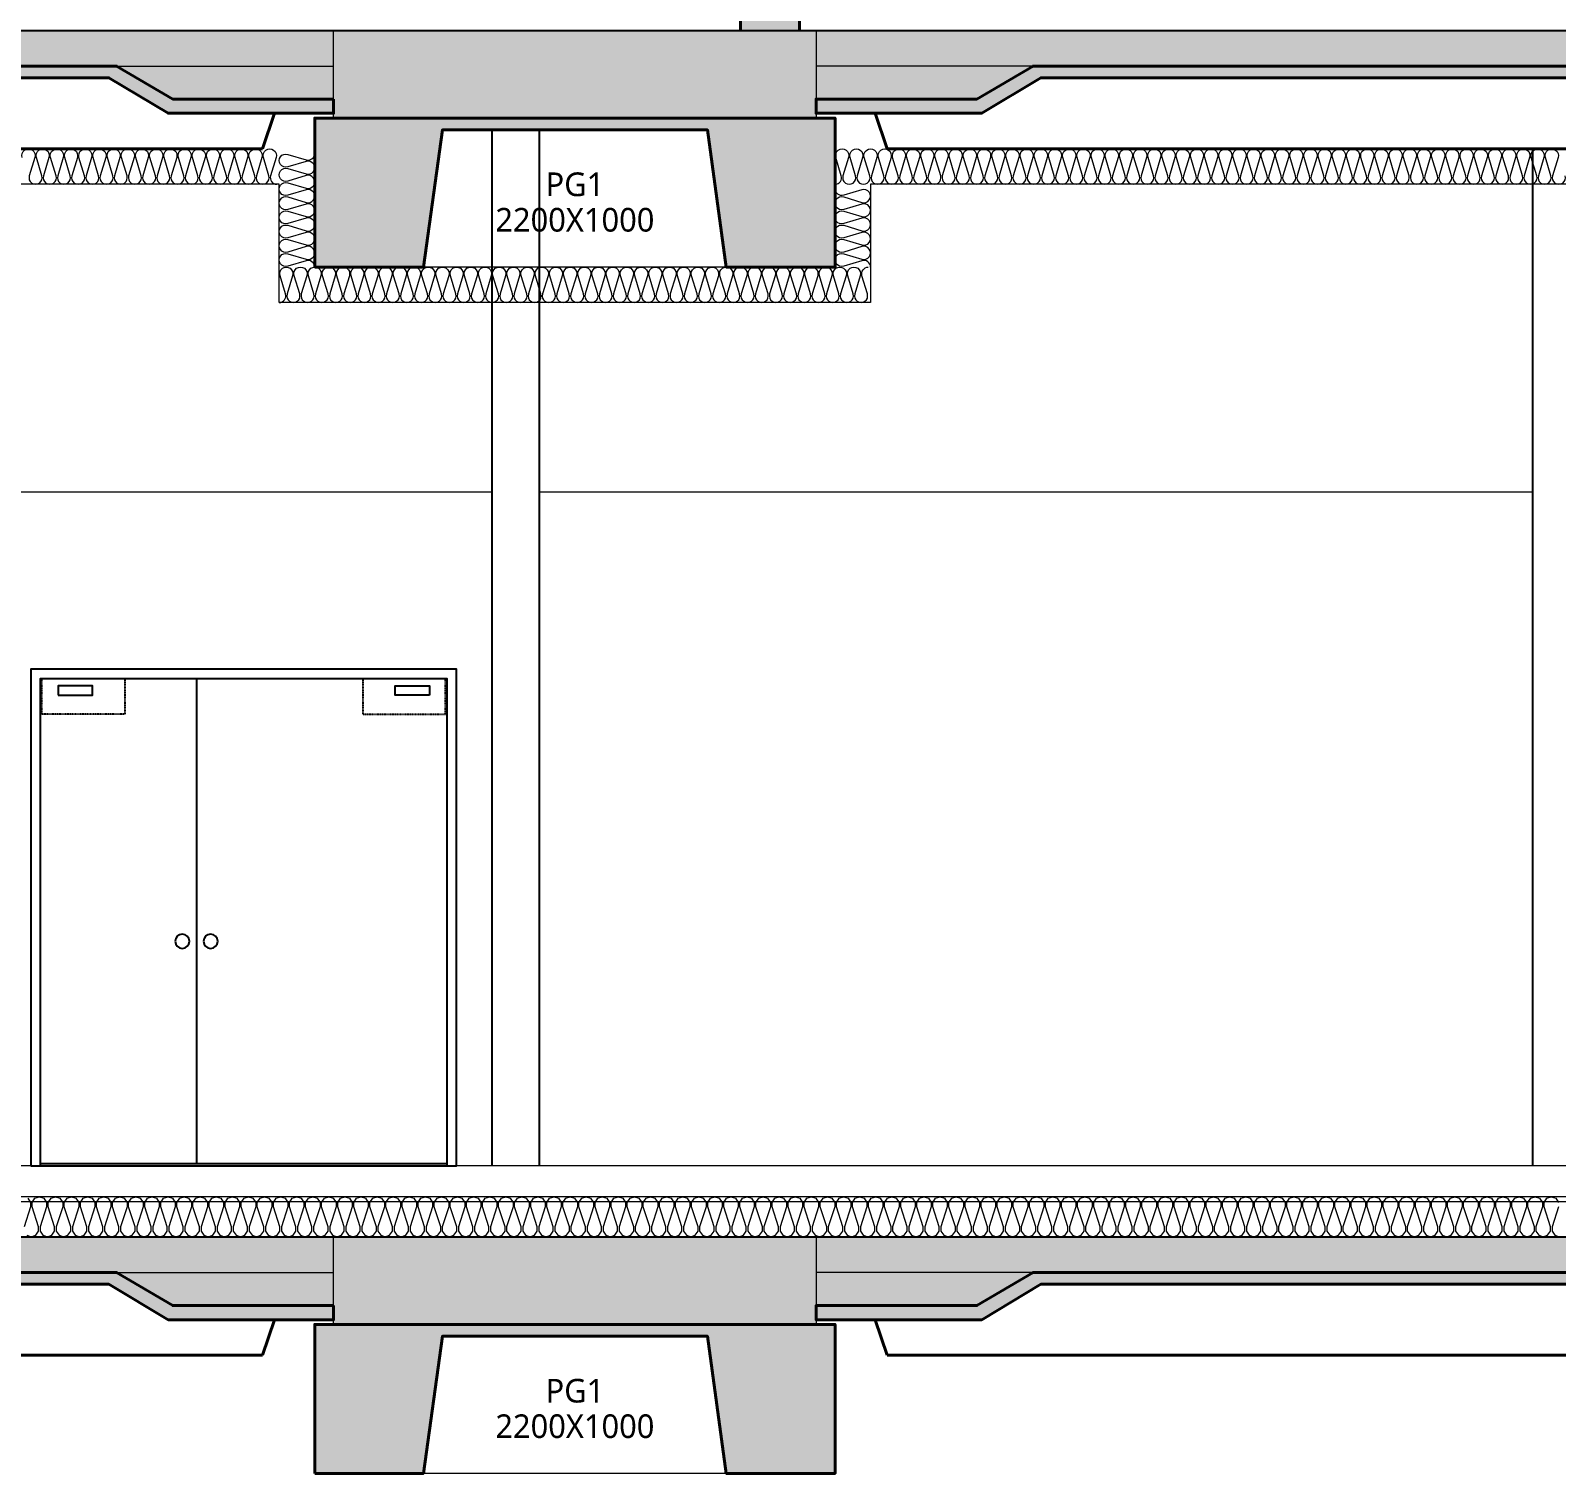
# Model space of a CAD drawing. Header units: millimetres. Extents: x 0 to 420000, y 0 to 297000.
# Drawn here: x 274711 to 281163, y 237500 to 243600 of the extents above; entities that cross this region are included whole.
import ezdxf
from ezdxf.enums import TextEntityAlignment as Align

# ---------------------------------------------------------------- set-up
doc = ezdxf.new("R2010")
doc.units = ezdxf.units.MM
doc.linetypes.add('CEN', pattern=[62, 60, -1, 0, -1])
doc.linetypes.add('HID', pattern=[2, 1.1, -0.9])
for name, color, linetype, lineweight in [('A-AXIS-LINE', 1, 'CEN', 15), ('A-CONC-LIN1', 2, 'Continuous', 40), ('A-CONC-LIN2', 7, 'Continuous', 25), ('A-DWXM-WIND', 4, 'Continuous', 25), ('A-WAXM-DRYW', 4, 'Continuous', 25), ('A-XXXX-FIN2', 6, 'Continuous', 20), ('A-XXXX-INSL2', 8, 'Continuous', 18)]:
    doc.layers.add(name, color=color, linetype=linetype, lineweight=lineweight)
for name, color, linetype in [('A-CONC-SOLD', 253, 'CEN'), ('AHID', 5, 'HID'), ('DOOR', 8, 'Continuous'), ('WINELEV', 4, 'Continuous')]:
    doc.layers.add(name, color=color, linetype=linetype)
doc.layers.add('A-XXXX-NPLT', color=144, linetype='Continuous', lineweight=15, plot=False)
doc.styles.add('맑은고딕', font='')
doc.styles.get('맑은고딕').set_extended_font_data('Malgun Gothic')

# ---------------------------------------------------------------- blocks, each defined once
blk = doc.blocks.new('axis(220316)')
at = {"layer": 'A-AXIS-LINE', "ltscale": 1000}
blk.add_line((4631788.1, -360968.7), (4955413.1, -360968.7), dxfattribs=at)
blk = doc.blocks.new('PG1')
at = {"layer": 'A-CONC-SOLD'}
h = blk.add_hatch(color=256, dxfattribs=at)
h.dxf.hatch_style = 1
h.paths.add_polyline_path([(4800580.6, -237068.7), (4800580.6, -237438.7), (4802620.6, -237438.7), (4802620.6, -237068.7)])
h = blk.add_hatch(color=256, dxfattribs=at)
h.dxf.hatch_style = 1
h.paths.add_polyline_path([(4800500.6, -238068.7), (4800500.6, -237438.7), (4802700.6, -237438.7), (4802700.6, -238068.7), (4802240.6, -238068.7), (4802160.6, -237488.7), (4801040.6, -237488.7), (4800960.6, -238068.7)])
at = {"layer": 'A-CONC-LIN1'}
blk.add_lwpolyline([(4800500.6, -238068.7), (4800500.6, -237438.7), (4802700.6, -237438.7), (4802700.6, -238068.7), (4802240.6, -238068.7), (4802160.6, -237488.7), (4801040.6, -237488.7), (4800960.6, -238068.7), (4800500.6, -238068.7)], dxfattribs=at)
at = {"layer": 'A-CONC-LIN2'}
blk.add_line((4800580.6, -237068.7), (4802620.6, -237068.7), dxfattribs=at)
at = {"layer": 'A-XXXX-NPLT'}
blk.add_lwpolyline([(4802700.6, -238068.7), (4800500.6, -238068.7), (4800500.6, -237438.7), (4800580.6, -237438.7), (4800580.6, -237068.7), (4802620.6, -237068.7), (4802620.6, -237438.7), (4802700.6, -237438.7)], close=True, dxfattribs=at)
at = {"layer": 'A-XXXX-NPLT', "style": '맑은고딕'}
for s, p in [('PG1', (4801600.6, -237718.7)), ('2200X1000', (4801600.6, -237868.7))]:
    blk.add_text(s, height=100, dxfattribs=at).set_placement(p, align=Align.MIDDLE)
blk = doc.blocks.new('PS61(횡)')
at = {"layer": 'A-CONC-SOLD'}
h = blk.add_hatch(color=256, dxfattribs=at)
h.dxf.hatch_style = 1
h.paths.add_polyline_path([(1020, 0), (1020, -290), (1700, -290), (1937.4, -150), (9062.6, -150), (9300, -290), (9980, -290), (9980, 0)])
h = blk.add_hatch(color=256, dxfattribs=at)
h.dxf.hatch_style = 1
h.paths.add_polyline_path([(9980, -290), (9980, -350), (9280, -350), (9030, -200), (1970, -200), (1720, -350), (1020, -350), (1020, -290), (1700, -290), (1937.4, -150), (9062.6, -150), (9300, -290)])
at = {"layer": 'A-CONC-LIN1', "color": 2}
for p, q in [((1320, -500), (1270, -350)), ((9680, -500), (9730, -350)), ((1320, -500), (9680, -500))]:
    blk.add_line(p, q, dxfattribs=at)
blk.add_lwpolyline([(9980, -290), (9980, -350), (9280, -350), (9030, -200), (1970, -200), (1720, -350), (1020, -350), (1020, -290), (1700, -290), (1937.4, -150), (9062.6, -150), (9300, -290)], close=True, dxfattribs=at)
at = {"layer": 'A-CONC-LIN2'}
blk.add_line((1020, 0), (9980, 0), dxfattribs=at)
at = {"layer": 'A-XXXX-NPLT'}
for p, q in [((1937.4, -150), (1020, -150)), ((9062.6, -150), (9980, -150))]:
    blk.add_line(p, q, dxfattribs=at)
blk = doc.blocks.new('횡9층')
at = {"layer": 'A-XXXX-FIN2'}
blk.add_lwpolyline([(4890000.6, -236768.7), (4845250.6, -236768.7)], dxfattribs=at)
at = {"layer": 'A-XXXX-INSL2'}
for points in [[(4890000.6, -236898.7), (4845250.6, -236898.7)], [(4876287.3, -236905.5), (4876299.2, -236922.5), (4876299.2, -236941.2), (4876272, -237026.2)], [(4876283.9, -237061.9), (4876302.6, -237068.7), (4876321.3, -237061.9), (4876333.2, -237044.9), (4876333.2, -237026.2), (4876306, -236941.2), (4876306, -236922.5), (4876317.9, -236905.5), (4876336.6, -236898.7), (4876355.3, -236905.5), (4876367.2, -236922.5), (4876367.2, -236941.2), (4876340, -237026.2), (4876340, -237044.9), (4876351.9, -237061.9), (4876370.6, -237068.7), (4876389.3, -237061.9), (4876401.2, -237044.9), (4876401.2, -237026.2), (4876374, -236941.2), (4876374, -236922.5), (4876385.9, -236905.5), (4876404.6, -236898.7), (4876423.3, -236905.5), (4876435.2, -236922.5), (4876435.2, -236941.2), (4876408, -237026.2), (4876408, -237044.9), (4876419.9, -237061.9), (4876438.6, -237068.7), (4876457.3, -237061.9), (4876469.2, -237044.9), (4876469.2, -237026.2), (4876442, -236941.2), (4876442, -236922.5), (4876453.9, -236905.5), (4876472.6, -236898.7), (4876491.3, -236905.5), (4876503.2, -236922.5), (4876503.2, -236941.2), (4876476, -237026.2), (4876476, -237044.9), (4876487.9, -237061.9), (4876506.6, -237068.7), (4876525.3, -237061.9), (4876537.2, -237044.9), (4876537.2, -237026.2), (4876510, -236941.2), (4876510, -236922.5), (4876521.9, -236905.5), (4876540.6, -236898.7), (4876559.3, -236905.5), (4876571.2, -236922.5), (4876571.2, -236941.2), (4876544, -237026.2), (4876544, -237044.9), (4876555.9, -237061.9), (4876574.6, -237068.7), (4876593.3, -237061.9), (4876605.2, -237044.9), (4876605.2, -237026.2), (4876578, -236941.2), (4876578, -236922.5), (4876589.9, -236905.5), (4876608.6, -236898.7), (4876627.3, -236905.5), (4876639.2, -236922.5), (4876639.2, -236941.2), (4876612, -237026.2), (4876612, -237044.9), (4876623.9, -237061.9), (4876642.6, -237068.7), (4876661.3, -237061.9), (4876673.2, -237044.9), (4876673.2, -237026.2), (4876646, -236941.2), (4876646, -236922.5), (4876657.9, -236905.5), (4876676.6, -236898.7), (4876695.3, -236905.5), (4876707.2, -236922.5), (4876707.2, -236941.2), (4876680, -237026.2), (4876680, -237044.9), (4876691.9, -237061.9), (4876710.6, -237068.7), (4876729.3, -237061.9), (4876741.2, -237044.9), (4876741.2, -237026.2), (4876714, -236941.2), (4876714, -236922.5), (4876725.9, -236905.5), (4876744.6, -236898.7), (4876763.3, -236905.5), (4876775.2, -236922.5), (4876775.2, -236941.2), (4876748, -237026.2), (4876748, -237044.9), (4876759.9, -237061.9), (4876778.6, -237068.7), (4876797.3, -237061.9), (4876809.2, -237044.9), (4876809.2, -237026.2), (4876782, -236941.2), (4876782, -236922.5), (4876793.9, -236905.5), (4876812.6, -236898.7), (4876831.3, -236905.5), (4876843.2, -236922.5), (4876843.2, -236941.2), (4876816, -237026.2), (4876816, -237044.9), (4876827.9, -237061.9), (4876846.6, -237068.7), (4876865.3, -237061.9), (4876877.2, -237044.9), (4876877.2, -237026.2), (4876850, -236941.2), (4876850, -236922.5), (4876861.9, -236905.5), (4876880.6, -236898.7), (4876899.3, -236905.5), (4876911.2, -236922.5), (4876911.2, -236941.2), (4876884, -237026.2), (4876884, -237044.9), (4876895.9, -237061.9), (4876914.6, -237068.7), (4876933.3, -237061.9), (4876945.2, -237044.9), (4876945.2, -237026.2), (4876918, -236941.2), (4876918, -236922.5), (4876929.9, -236905.5), (4876948.6, -236898.7), (4876967.3, -236905.5), (4876979.2, -236922.5), (4876979.2, -236941.2), (4876952, -237026.2), (4876952, -237044.9), (4876963.9, -237061.9), (4876982.6, -237068.7), (4877001.3, -237061.9), (4877013.2, -237044.9), (4877013.2, -237026.2), (4876986, -236941.2), (4876986, -236922.5), (4876997.9, -236905.5), (4877016.6, -236898.7), (4877035.3, -236905.5), (4877047.2, -236922.5), (4877047.2, -236941.2), (4877020, -237026.2), (4877020, -237044.9), (4877031.9, -237061.9), (4877050.6, -237068.7), (4877069.3, -237061.9), (4877081.2, -237044.9), (4877081.2, -237026.2), (4877054, -236941.2), (4877054, -236922.5), (4877065.9, -236905.5), (4877084.6, -236898.7), (4877103.3, -236905.5), (4877115.2, -236922.5), (4877115.2, -236941.2), (4877088, -237026.2), (4877088, -237044.9), (4877099.9, -237061.9), (4877118.6, -237068.7), (4877137.3, -237061.9), (4877149.2, -237044.9), (4877149.2, -237026.2), (4877122, -236941.2), (4877122, -236922.5), (4877133.9, -236905.5), (4877152.6, -236898.7), (4877171.3, -236905.5), (4877183.2, -236922.5), (4877183.2, -236941.2), (4877156, -237026.2), (4877156, -237044.9), (4877167.9, -237061.9), (4877186.6, -237068.7), (4877205.3, -237061.9), (4877217.2, -237044.9), (4877217.2, -237026.2), (4877190, -236941.2), (4877190, -236922.5), (4877201.9, -236905.5), (4877220.6, -236898.7), (4877239.3, -236905.5), (4877251.2, -236922.5), (4877251.2, -236941.2), (4877224, -237026.2), (4877224, -237044.9), (4877235.9, -237061.9), (4877254.6, -237068.7), (4877273.3, -237061.9), (4877285.2, -237044.9), (4877285.2, -237026.2), (4877258, -236941.2), (4877258, -236922.5), (4877269.9, -236905.5), (4877288.6, -236898.7), (4877307.3, -236905.5), (4877319.2, -236922.5), (4877319.2, -236941.2), (4877292, -237026.2), (4877292, -237044.9), (4877303.9, -237061.9), (4877322.6, -237068.7), (4877341.3, -237061.9), (4877353.2, -237044.9), (4877353.2, -237026.2), (4877326, -236941.2), (4877326, -236922.5), (4877337.9, -236905.5), (4877356.6, -236898.7), (4877375.3, -236905.5), (4877387.2, -236922.5), (4877387.2, -236941.2), (4877360, -237026.2), (4877360, -237044.9), (4877371.9, -237061.9), (4877390.6, -237068.7), (4877409.3, -237061.9), (4877421.2, -237044.9), (4877421.2, -237026.2), (4877394, -236941.2), (4877394, -236922.5), (4877405.9, -236905.5), (4877424.6, -236898.7), (4877443.3, -236905.5), (4877455.2, -236922.5), (4877455.2, -236941.2), (4877428, -237026.2), (4877428, -237044.9), (4877439.9, -237061.9), (4877458.6, -237068.7), (4877477.3, -237061.9), (4877489.2, -237044.9), (4877489.2, -237026.2), (4877462, -236941.2), (4877462, -236922.5), (4877473.9, -236905.5), (4877492.6, -236898.7), (4877511.3, -236905.5), (4877523.2, -236922.5), (4877523.2, -236941.2), (4877496, -237026.2), (4877496, -237044.9), (4877507.9, -237061.9), (4877526.6, -237068.7), (4877545.3, -237061.9), (4877557.2, -237044.9), (4877557.2, -237026.2), (4877530, -236941.2), (4877530, -236922.5), (4877541.9, -236905.5), (4877560.6, -236898.7), (4877579.3, -236905.5), (4877591.2, -236922.5), (4877591.2, -236941.2), (4877564, -237026.2), (4877564, -237044.9), (4877575.9, -237061.9), (4877594.6, -237068.7), (4877613.3, -237061.9), (4877625.2, -237044.9), (4877625.2, -237026.2), (4877598, -236941.2), (4877598, -236922.5), (4877609.9, -236905.5), (4877628.6, -236898.7), (4877647.3, -236905.5), (4877659.2, -236922.5), (4877659.2, -236941.2), (4877632, -237026.2), (4877632, -237044.9), (4877643.9, -237061.9), (4877662.6, -237068.7), (4877681.3, -237061.9), (4877693.2, -237044.9), (4877693.2, -237026.2), (4877666, -236941.2), (4877666, -236922.5), (4877677.9, -236905.5), (4877696.6, -236898.7), (4877715.3, -236905.5), (4877727.2, -236922.5), (4877727.2, -236941.2), (4877700, -237026.2), (4877700, -237044.9), (4877711.9, -237061.9), (4877730.6, -237068.7), (4877749.3, -237061.9), (4877761.2, -237044.9), (4877761.2, -237026.2), (4877734, -236941.2), (4877734, -236922.5), (4877745.9, -236905.5), (4877764.6, -236898.7), (4877783.3, -236905.5), (4877795.2, -236922.5), (4877795.2, -236941.2), (4877768, -237026.2), (4877768, -237044.9), (4877779.9, -237061.9), (4877798.6, -237068.7), (4877817.3, -237061.9), (4877829.2, -237044.9), (4877829.2, -237026.2), (4877802, -236941.2), (4877802, -236922.5), (4877813.9, -236905.5), (4877832.6, -236898.7), (4877851.3, -236905.5), (4877863.2, -236922.5), (4877863.2, -236941.2), (4877836, -237026.2), (4877836, -237044.9), (4877847.9, -237061.9), (4877866.6, -237068.7), (4877885.3, -237061.9), (4877897.2, -237044.9), (4877897.2, -237026.2), (4877870, -236941.2), (4877870, -236922.5), (4877881.9, -236905.5), (4877900.6, -236898.7), (4877919.3, -236905.5), (4877931.2, -236922.5), (4877931.2, -236941.2), (4877904, -237026.2), (4877904, -237044.9), (4877915.9, -237061.9), (4877934.6, -237068.7), (4877953.3, -237061.9), (4877965.2, -237044.9), (4877965.2, -237026.2), (4877938, -236941.2), (4877938, -236922.5), (4877949.9, -236905.5), (4877968.6, -236898.7), (4877987.3, -236905.5), (4877999.2, -236922.5), (4877999.2, -236941.2), (4877972, -237026.2), (4877972, -237044.9), (4877983.9, -237061.9), (4878002.6, -237068.7), (4878021.3, -237061.9), (4878033.2, -237044.9), (4878033.2, -237026.2), (4878006, -236941.2), (4878006, -236922.5), (4878017.9, -236905.5), (4878036.6, -236898.7), (4878055.3, -236905.5), (4878067.2, -236922.5), (4878067.2, -236941.2), (4878040, -237026.2), (4878040, -237044.9), (4878051.9, -237061.9), (4878070.6, -237068.7), (4878089.3, -237061.9), (4878101.2, -237044.9), (4878101.2, -237026.2), (4878074, -236941.2), (4878074, -236922.5), (4878085.9, -236905.5), (4878104.6, -236898.7), (4878123.3, -236905.5), (4878135.2, -236922.5), (4878135.2, -236941.2), (4878108, -237026.2), (4878108, -237044.9), (4878119.9, -237061.9), (4878138.6, -237068.7), (4878157.3, -237061.9), (4878169.2, -237044.9), (4878169.2, -237026.2), (4878142, -236941.2), (4878142, -236922.5), (4878153.9, -236905.5), (4878172.6, -236898.7), (4878191.3, -236905.5), (4878203.2, -236922.5), (4878203.2, -236941.2), (4878176, -237026.2), (4878176, -237044.9), (4878187.9, -237061.9), (4878206.6, -237068.7), (4878225.3, -237061.9), (4878237.2, -237044.9), (4878237.2, -237026.2), (4878210, -236941.2), (4878210, -236922.5), (4878221.9, -236905.5), (4878240.6, -236898.7), (4878259.3, -236905.5), (4878271.2, -236922.5), (4878271.2, -236941.2), (4878244, -237026.2), (4878244, -237044.9), (4878255.9, -237061.9), (4878274.6, -237068.7), (4878293.3, -237061.9), (4878305.2, -237044.9), (4878305.2, -237026.2), (4878278, -236941.2), (4878278, -236922.5), (4878289.9, -236905.5), (4878308.6, -236898.7), (4878327.3, -236905.5), (4878339.2, -236922.5), (4878339.2, -236941.2), (4878312, -237026.2), (4878312, -237044.9), (4878323.9, -237061.9), (4878342.6, -237068.7), (4878361.3, -237061.9), (4878373.2, -237044.9), (4878373.2, -237026.2), (4878346, -236941.2), (4878346, -236922.5), (4878357.9, -236905.5), (4878376.6, -236898.7), (4878395.3, -236905.5), (4878407.2, -236922.5), (4878407.2, -236941.2), (4878380, -237026.2), (4878380, -237044.9), (4878391.9, -237061.9), (4878410.6, -237068.7), (4878429.3, -237061.9), (4878441.2, -237044.9), (4878441.2, -237026.2), (4878414, -236941.2), (4878414, -236922.5), (4878425.9, -236905.5), (4878444.6, -236898.7), (4878463.3, -236905.5), (4878475.2, -236922.5), (4878475.2, -236941.2), (4878448, -237026.2), (4878448, -237044.9), (4878459.9, -237061.9), (4878478.6, -237068.7), (4878497.3, -237061.9), (4878509.2, -237044.9), (4878509.2, -237026.2), (4878482, -236941.2), (4878482, -236922.5), (4878493.9, -236905.5), (4878512.6, -236898.7), (4878531.3, -236905.5), (4878543.2, -236922.5), (4878543.2, -236941.2), (4878516, -237026.2), (4878516, -237044.9), (4878527.9, -237061.9), (4878546.6, -237068.7), (4878565.3, -237061.9), (4878577.2, -237044.9), (4878577.2, -237026.2), (4878550, -236941.2), (4878550, -236922.5), (4878561.9, -236905.5), (4878580.6, -236898.7), (4878599.3, -236905.5), (4878611.2, -236922.5), (4878611.2, -236941.2), (4878584, -237026.2), (4878584, -237044.9), (4878595.9, -237061.9), (4878614.6, -237068.7), (4878633.3, -237061.9), (4878645.2, -237044.9), (4878645.2, -237026.2), (4878618, -236941.2), (4878618, -236922.5), (4878629.9, -236905.5), (4878648.6, -236898.7), (4878667.3, -236905.5), (4878679.2, -236922.5), (4878679.2, -236941.2), (4878652, -237026.2), (4878652, -237044.9), (4878663.9, -237061.9), (4878682.6, -237068.7), (4878701.3, -237061.9), (4878713.2, -237044.9), (4878713.2, -237026.2), (4878686, -236941.2), (4878686, -236922.5), (4878697.9, -236905.5), (4878716.6, -236898.7), (4878735.3, -236905.5), (4878747.2, -236922.5), (4878747.2, -236941.2), (4878720, -237026.2), (4878720, -237044.9), (4878731.9, -237061.9), (4878750.6, -237068.7), (4878769.3, -237061.9), (4878781.2, -237044.9), (4878781.2, -237026.2), (4878754, -236941.2), (4878754, -236922.5), (4878765.9, -236905.5), (4878784.6, -236898.7), (4878803.3, -236905.5), (4878815.2, -236922.5), (4878815.2, -236941.2), (4878788, -237026.2), (4878788, -237044.9), (4878799.9, -237061.9), (4878818.6, -237068.7), (4878837.3, -237061.9), (4878849.2, -237044.9), (4878849.2, -237026.2), (4878822, -236941.2), (4878822, -236922.5), (4878833.9, -236905.5), (4878852.6, -236898.7), (4878871.3, -236905.5), (4878883.2, -236922.5), (4878883.2, -236941.2), (4878856, -237026.2), (4878856, -237044.9), (4878867.9, -237061.9), (4878886.6, -237068.7), (4878905.3, -237061.9), (4878917.2, -237044.9), (4878917.2, -237026.2), (4878890, -236941.2), (4878890, -236922.5), (4878901.9, -236905.5), (4878920.6, -236898.7), (4878939.3, -236905.5), (4878951.2, -236922.5), (4878951.2, -236941.2), (4878924, -237026.2), (4878924, -237044.9), (4878935.9, -237061.9), (4878954.6, -237068.7), (4878973.3, -237061.9), (4878985.2, -237044.9), (4878985.2, -237026.2), (4878958, -236941.2), (4878958, -236922.5), (4878969.9, -236905.5), (4878988.6, -236898.7), (4879007.3, -236905.5), (4879019.2, -236922.5), (4879019.2, -236941.2), (4878992, -237026.2), (4878992, -237044.9), (4879003.9, -237061.9), (4879022.6, -237068.7), (4879041.3, -237061.9), (4879053.2, -237044.9), (4879053.2, -237026.2), (4879026, -236941.2), (4879026, -236922.5), (4879037.9, -236905.5), (4879056.6, -236898.7), (4879075.3, -236905.5), (4879087.2, -236922.5), (4879087.2, -236941.2), (4879060, -237026.2), (4879060, -237044.9), (4879071.9, -237061.9), (4879090.6, -237068.7), (4879109.3, -237061.9), (4879121.2, -237044.9), (4879121.2, -237026.2), (4879094, -236941.2), (4879094, -236922.5), (4879105.9, -236905.5), (4879124.6, -236898.7), (4879143.3, -236905.5), (4879155.2, -236922.5), (4879155.2, -236941.2), (4879128, -237026.2), (4879128, -237044.9), (4879139.9, -237061.9), (4879158.6, -237068.7), (4879177.3, -237061.9), (4879189.2, -237044.9), (4879189.2, -237026.2), (4879162, -236941.2), (4879162, -236922.5), (4879173.9, -236905.5), (4879192.6, -236898.7), (4879211.3, -236905.5), (4879223.2, -236922.5), (4879223.2, -236941.2), (4879196, -237026.2), (4879196, -237044.9), (4879207.9, -237061.9), (4879226.6, -237068.7), (4879245.3, -237061.9), (4879257.2, -237044.9), (4879257.2, -237026.2), (4879230, -236941.2), (4879230, -236922.5), (4879241.9, -236905.5), (4879260.6, -236898.7), (4879279.3, -236905.5), (4879291.2, -236922.5), (4879291.2, -236941.2), (4879264, -237026.2), (4879264, -237044.9), (4879275.9, -237061.9), (4879294.6, -237068.7), (4879313.3, -237061.9), (4879325.2, -237044.9), (4879325.2, -237026.2), (4879298, -236941.2), (4879298, -236922.5), (4879309.9, -236905.5), (4879328.6, -236898.7), (4879347.3, -236905.5), (4879359.2, -236922.5), (4879359.2, -236941.2), (4879332, -237026.2), (4879332, -237044.9), (4879343.9, -237061.9), (4879362.6, -237068.7), (4879381.3, -237061.9), (4879393.2, -237044.9), (4879393.2, -237026.2), (4879366, -236941.2), (4879366, -236922.5), (4879377.9, -236905.5), (4879396.6, -236898.7), (4879415.3, -236905.5), (4879427.2, -236922.5), (4879427.2, -236941.2), (4879400, -237026.2), (4879400, -237044.9), (4879411.9, -237061.9), (4879430.6, -237068.7), (4879449.3, -237061.9), (4879461.2, -237044.9), (4879461.2, -237026.2), (4879434, -236941.2), (4879434, -236922.5), (4879445.9, -236905.5), (4879464.6, -236898.7), (4879483.3, -236905.5), (4879495.2, -236922.5), (4879495.2, -236941.2), (4879468, -237026.2), (4879468, -237044.9), (4879479.9, -237061.9), (4879498.6, -237068.7), (4879517.3, -237061.9), (4879529.2, -237044.9), (4879529.2, -237026.2), (4879502, -236941.2), (4879502, -236922.5), (4879513.9, -236905.5), (4879532.6, -236898.7), (4879551.3, -236905.5), (4879563.2, -236922.5), (4879563.2, -236941.2), (4879536, -237026.2), (4879536, -237044.9), (4879547.9, -237061.9), (4879566.6, -237068.7), (4879585.3, -237061.9), (4879597.2, -237044.9), (4879597.2, -237026.2), (4879570, -236941.2), (4879570, -236922.5), (4879581.9, -236905.5), (4879600.6, -236898.7), (4879619.3, -236905.5), (4879631.2, -236922.5), (4879631.2, -236941.2), (4879604, -237026.2), (4879604, -237044.9), (4879615.9, -237061.9), (4879634.6, -237068.7), (4879653.3, -237061.9), (4879665.2, -237044.9), (4879665.2, -237026.2), (4879638, -236941.2), (4879638, -236922.5), (4879649.9, -236905.5), (4879668.6, -236898.7), (4879687.3, -236905.5), (4879699.2, -236922.5), (4879699.2, -236941.2), (4879672, -237026.2), (4879672, -237044.9), (4879683.9, -237061.9), (4879702.6, -237068.7), (4879721.3, -237061.9), (4879733.2, -237044.9), (4879733.2, -237026.2), (4879706, -236941.2), (4879706, -236922.5), (4879717.9, -236905.5), (4879736.6, -236898.7), (4879755.3, -236905.5), (4879767.2, -236922.5), (4879767.2, -236941.2), (4879740, -237026.2), (4879740, -237044.9), (4879751.9, -237061.9), (4879770.6, -237068.7), (4879789.3, -237061.9), (4879801.2, -237044.9), (4879801.2, -237026.2), (4879774, -236941.2), (4879774, -236922.5), (4879785.9, -236905.5), (4879804.6, -236898.7), (4879823.3, -236905.5), (4879835.2, -236922.5), (4879835.2, -236941.2), (4879808, -237026.2), (4879808, -237044.9), (4879819.9, -237061.9), (4879838.6, -237068.7), (4879857.3, -237061.9), (4879869.2, -237044.9), (4879869.2, -237026.2), (4879842, -236941.2), (4879842, -236922.5), (4879853.9, -236905.5), (4879872.6, -236898.7), (4879891.3, -236905.5), (4879903.2, -236922.5), (4879903.2, -236941.2), (4879876, -237026.2), (4879876, -237044.9), (4879887.9, -237061.9), (4879906.6, -237068.7), (4879925.3, -237061.9), (4879937.2, -237044.9), (4879937.2, -237026.2), (4879910, -236941.2), (4879910, -236922.5), (4879921.9, -236905.5), (4879940.6, -236898.7), (4879959.3, -236905.5), (4879971.2, -236922.5), (4879971.2, -236941.2), (4879944, -237026.2), (4879944, -237044.9), (4879955.9, -237061.9), (4879974.6, -237068.7), (4879993.3, -237061.9), (4880005.2, -237044.9), (4880005.2, -237026.2), (4879978, -236941.2), (4879978, -236922.5), (4879989.9, -236905.5), (4880008.6, -236898.7), (4880027.3, -236905.5), (4880039.2, -236922.5), (4880039.2, -236941.2), (4880012, -237026.2), (4880012, -237044.9), (4880023.9, -237061.9), (4880042.6, -237068.7), (4880061.3, -237061.9), (4880073.2, -237044.9), (4880073.2, -237026.2), (4880046, -236941.2), (4880046, -236922.5), (4880057.9, -236905.5), (4880076.6, -236898.7), (4880095.3, -236905.5), (4880107.2, -236922.5), (4880107.2, -236941.2), (4880080, -237026.2), (4880080, -237044.9), (4880091.9, -237061.9), (4880110.6, -237068.7), (4880129.3, -237061.9), (4880141.2, -237044.9), (4880141.2, -237026.2), (4880114, -236941.2), (4880114, -236922.5), (4880125.9, -236905.5), (4880144.6, -236898.7), (4880163.3, -236905.5), (4880175.2, -236922.5), (4880175.2, -236941.2), (4880148, -237026.2), (4880148, -237044.9), (4880159.9, -237061.9), (4880178.6, -237068.7), (4880197.3, -237061.9), (4880209.2, -237044.9), (4880209.2, -237026.2), (4880182, -236941.2), (4880182, -236922.5), (4880193.9, -236905.5), (4880212.6, -236898.7), (4880231.3, -236905.5), (4880243.2, -236922.5), (4880243.2, -236941.2), (4880216, -237026.2), (4880216, -237044.9), (4880227.9, -237061.9), (4880246.6, -237068.7), (4880265.3, -237061.9), (4880277.2, -237044.9), (4880277.2, -237026.2), (4880250, -236941.2), (4880250, -236922.5), (4880261.9, -236905.5), (4880280.6, -236898.7), (4880299.3, -236905.5), (4880311.2, -236922.5), (4880311.2, -236941.2), (4880284, -237026.2), (4880284, -237044.9), (4880295.9, -237061.9), (4880314.6, -237068.7), (4880333.3, -237061.9), (4880345.2, -237044.9), (4880345.2, -237026.2), (4880318, -236941.2), (4880318, -236922.5), (4880329.9, -236905.5), (4880348.6, -236898.7), (4880367.3, -236905.5), (4880379.2, -236922.5), (4880379.2, -236941.2), (4880352, -237026.2), (4880352, -237044.9), (4880363.9, -237061.9), (4880382.6, -237068.7), (4880401.3, -237061.9), (4880413.2, -237044.9), (4880413.2, -237026.2), (4880386, -236941.2), (4880386, -236922.5), (4880397.9, -236905.5), (4880416.6, -236898.7), (4880435.3, -236905.5), (4880447.2, -236922.5), (4880447.2, -236941.2), (4880420, -237026.2), (4880420, -237044.9), (4880431.9, -237061.9), (4880450.6, -237068.7), (4880469.3, -237061.9), (4880481.2, -237044.9), (4880481.2, -237026.2), (4880454, -236941.2), (4880454, -236922.5), (4880465.9, -236905.5), (4880484.6, -236898.7), (4880503.3, -236905.5), (4880515.2, -236922.5), (4880515.2, -236941.2), (4880488, -237026.2), (4880488, -237044.9), (4880499.9, -237061.9), (4880518.6, -237068.7), (4880537.3, -237061.9), (4880549.2, -237044.9), (4880549.2, -237026.2), (4880522, -236941.2), (4880522, -236922.5), (4880533.9, -236905.5), (4880552.6, -236898.7), (4880571.3, -236905.5), (4880583.2, -236922.5), (4880583.2, -236941.2), (4880556, -237026.2), (4880556, -237044.9), (4880567.9, -237061.9), (4880586.6, -237068.7), (4880605.3, -237061.9), (4880617.2, -237044.9), (4880617.2, -237026.2), (4880590, -236941.2), (4880590, -236922.5), (4880601.9, -236905.5), (4880620.6, -236898.7), (4880639.3, -236905.5), (4880651.2, -236922.5), (4880651.2, -236941.2), (4880624, -237026.2), (4880624, -237044.9), (4880635.9, -237061.9), (4880654.6, -237068.7), (4880673.3, -237061.9), (4880685.2, -237044.9), (4880685.2, -237026.2), (4880658, -236941.2), (4880658, -236922.5), (4880669.9, -236905.5), (4880688.6, -236898.7), (4880707.3, -236905.5), (4880719.2, -236922.5), (4880719.2, -236941.2), (4880692, -237026.2), (4880692, -237044.9), (4880703.9, -237061.9), (4880722.6, -237068.7), (4880741.3, -237061.9), (4880753.2, -237044.9), (4880753.2, -237026.2), (4880726, -236941.2), (4880726, -236922.5), (4880737.9, -236905.5), (4880756.6, -236898.7), (4880775.3, -236905.5), (4880787.2, -236922.5), (4880787.2, -236941.2), (4880760, -237026.2), (4880760, -237044.9), (4880771.9, -237061.9), (4880790.6, -237068.7), (4880809.3, -237061.9), (4880821.2, -237044.9), (4880821.2, -237026.2), (4880794, -236941.2), (4880794, -236922.5), (4880805.9, -236905.5), (4880824.6, -236898.7), (4880843.3, -236905.5), (4880855.2, -236922.5), (4880855.2, -236941.2), (4880828, -237026.2), (4880828, -237044.9), (4880839.9, -237061.9), (4880858.6, -237068.7), (4880877.3, -237061.9), (4880889.2, -237044.9), (4880889.2, -237026.2), (4880862, -236941.2), (4880862, -236922.5), (4880873.9, -236905.5), (4880892.6, -236898.7), (4880911.3, -236905.5), (4880923.2, -236922.5), (4880923.2, -236941.2), (4880896, -237026.2), (4880896, -237044.9), (4880907.9, -237061.9), (4880926.6, -237068.7), (4880945.3, -237061.9), (4880957.2, -237044.9), (4880957.2, -237026.2), (4880930, -236941.2), (4880930, -236922.5), (4880941.9, -236905.5), (4880960.6, -236898.7), (4880979.3, -236905.5), (4880991.2, -236922.5), (4880991.2, -236941.2), (4880964, -237026.2), (4880964, -237044.9), (4880975.9, -237061.9), (4880994.6, -237068.7), (4881013.3, -237061.9), (4881025.2, -237044.9), (4881025.2, -237026.2), (4880998, -236941.2), (4880998, -236922.5), (4881009.9, -236905.5), (4881028.6, -236898.7), (4881047.3, -236905.5), (4881059.2, -236922.5), (4881059.2, -236941.2), (4881032, -237026.2), (4881032, -237044.9), (4881043.9, -237061.9), (4881062.6, -237068.7), (4881081.3, -237061.9), (4881093.2, -237044.9), (4881093.2, -237026.2), (4881066, -236941.2), (4881066, -236922.5), (4881077.9, -236905.5), (4881096.6, -236898.7), (4881115.3, -236905.5), (4881127.2, -236922.5), (4881127.2, -236941.2), (4881100, -237026.2), (4881100, -237044.9), (4881111.9, -237061.9), (4881130.6, -237068.7), (4881149.3, -237061.9), (4881161.2, -237044.9), (4881161.2, -237026.2), (4881134, -236941.2), (4881134, -236922.5), (4881145.9, -236905.5), (4881164.6, -236898.7), (4881183.3, -236905.5), (4881195.2, -236922.5), (4881195.2, -236941.2), (4881168, -237026.2), (4881168, -237044.9), (4881179.9, -237061.9), (4881198.6, -237068.7), (4881217.3, -237061.9), (4881229.2, -237044.9), (4881229.2, -237026.2), (4881202, -236941.2), (4881202, -236922.5), (4881213.9, -236905.5), (4881232.6, -236898.7), (4881251.3, -236905.5), (4881263.2, -236922.5), (4881263.2, -236941.2), (4881236, -237026.2), (4881236, -237044.9), (4881247.9, -237061.9), (4881266.6, -237068.7), (4881285.3, -237061.9), (4881297.2, -237044.9), (4881297.2, -237026.2), (4881270, -236941.2), (4881270, -236922.5), (4881281.9, -236905.5), (4881300.6, -236898.7), (4881319.3, -236905.5), (4881331.2, -236922.5), (4881331.2, -236941.2), (4881304, -237026.2), (4881304, -237044.9), (4881315.9, -237061.9), (4881334.6, -237068.7), (4881353.3, -237061.9), (4881365.2, -237044.9), (4881365.2, -237026.2), (4881338, -236941.2), (4881338, -236922.5), (4881349.9, -236905.5), (4881368.6, -236898.7), (4881387.3, -236905.5), (4881399.2, -236922.5), (4881399.2, -236941.2), (4881372, -237026.2), (4881372, -237044.9), (4881383.9, -237061.9), (4881402.6, -237068.7), (4881421.3, -237061.9), (4881433.2, -237044.9), (4881433.2, -237026.2), (4881406, -236941.2), (4881406, -236922.5), (4881417.9, -236905.5), (4881436.6, -236898.7), (4881455.3, -236905.5), (4881467.2, -236922.5), (4881467.2, -236941.2), (4881440, -237026.2), (4881440, -237044.9), (4881451.9, -237061.9), (4881470.6, -237068.7), (4881489.3, -237061.9), (4881501.2, -237044.9), (4881501.2, -237026.2), (4881474, -236941.2), (4881474, -236922.5), (4881485.9, -236905.5), (4881504.6, -236898.7), (4881523.3, -236905.5), (4881535.2, -236922.5), (4881535.2, -236941.2), (4881508, -237026.2), (4881508, -237044.9), (4881519.9, -237061.9), (4881538.6, -237068.7), (4881557.3, -237061.9), (4881569.2, -237044.9), (4881569.2, -237026.2), (4881542, -236941.2), (4881542, -236922.5), (4881553.9, -236905.5), (4881572.6, -236898.7), (4881591.3, -236905.5), (4881603.2, -236922.5), (4881603.2, -236941.2), (4881576, -237026.2), (4881576, -237044.9), (4881587.9, -237061.9), (4881606.6, -237068.7), (4881625.3, -237061.9), (4881637.2, -237044.9), (4881637.2, -237026.2), (4881610, -236941.2), (4881610, -236922.5), (4881621.9, -236905.5), (4881640.6, -236898.7), (4881659.3, -236905.5), (4881671.2, -236922.5), (4881671.2, -236941.2), (4881644, -237026.2), (4881644, -237044.9), (4881655.9, -237061.9), (4881674.6, -237068.7), (4881693.3, -237061.9), (4881705.2, -237044.9), (4881705.2, -237026.2), (4881678, -236941.2), (4881678, -236922.5), (4881689.9, -236905.5), (4881708.6, -236898.7), (4881727.3, -236905.5), (4881739.2, -236922.5), (4881739.2, -236941.2), (4881712, -237026.2), (4881712, -237044.9), (4881723.9, -237061.9), (4881742.6, -237068.7), (4881761.3, -237061.9), (4881773.2, -237044.9), (4881773.2, -237026.2), (4881746, -236941.2), (4881746, -236922.5), (4881757.9, -236905.5), (4881776.6, -236898.7), (4881795.3, -236905.5), (4881807.2, -236922.5), (4881807.2, -236941.2), (4881780, -237026.2), (4881780, -237044.9), (4881791.9, -237061.9), (4881810.6, -237068.7), (4881829.3, -237061.9), (4881841.2, -237044.9), (4881841.2, -237026.2), (4881814, -236941.2), (4881814, -236922.5), (4881825.9, -236905.5), (4881844.6, -236898.7), (4881863.3, -236905.5), (4881875.2, -236922.5), (4881875.2, -236941.2), (4881848, -237026.2), (4881848, -237044.9), (4881859.9, -237061.9), (4881878.6, -237068.7), (4881897.3, -237061.9), (4881909.2, -237044.9), (4881909.2, -237026.2), (4881882, -236941.2), (4881882, -236922.5), (4881893.9, -236905.5), (4881912.6, -236898.7), (4881931.3, -236905.5), (4881943.2, -236922.5), (4881943.2, -236941.2), (4881916, -237026.2), (4881916, -237044.9), (4881927.9, -237061.9), (4881946.6, -237068.7), (4881965.3, -237061.9), (4881977.2, -237044.9), (4881977.2, -237026.2), (4881950, -236941.2), (4881950, -236922.5), (4881961.9, -236905.5), (4881980.6, -236898.7), (4881999.3, -236905.5), (4882011.2, -236922.5), (4882011.2, -236941.2), (4881984, -237026.2), (4881984, -237044.9), (4881995.9, -237061.9), (4882014.6, -237068.7), (4882033.3, -237061.9), (4882045.2, -237044.9), (4882045.2, -237026.2), (4882018, -236941.2), (4882018, -236922.5), (4882029.9, -236905.5), (4882048.6, -236898.7), (4882067.3, -236905.5), (4882079.2, -236922.5), (4882079.2, -236941.2), (4882052, -237026.2), (4882052, -237044.9), (4882063.9, -237061.9), (4882082.6, -237068.7), (4882101.3, -237061.9), (4882113.2, -237044.9), (4882113.2, -237026.2), (4882086, -236941.2), (4882086, -236922.5), (4882097.9, -236905.5), (4882116.6, -236898.7), (4882135.3, -236905.5), (4882147.2, -236922.5), (4882147.2, -236941.2), (4882120, -237026.2), (4882120, -237044.9), (4882131.9, -237061.9), (4882150.6, -237068.7), (4882169.3, -237061.9), (4882181.2, -237044.9), (4882181.2, -237026.2), (4882154, -236941.2), (4882154, -236922.5), (4882165.9, -236905.5), (4882184.6, -236898.7), (4882203.3, -236905.5), (4882215.2, -236922.5), (4882215.2, -236941.2), (4882188, -237026.2), (4882188, -237044.9), (4882199.9, -237061.9), (4882218.6, -237068.7), (4882237.3, -237061.9), (4882249.2, -237044.9), (4882249.2, -237026.2), (4882222, -236941.2), (4882222, -236922.5), (4882233.9, -236905.5), (4882252.6, -236898.7), (4882271.3, -236905.5), (4882283.2, -236922.5), (4882283.2, -236941.2), (4882256, -237026.2), (4882256, -237044.9), (4882267.9, -237061.9), (4882286.6, -237068.7), (4882305.3, -237061.9), (4882317.2, -237044.9), (4882317.2, -237026.2), (4882290, -236941.2), (4882290, -236922.5), (4882301.9, -236905.5), (4882320.6, -236898.7), (4882339.3, -236905.5), (4882351.2, -236922.5), (4882351.2, -236941.2), (4882324, -237026.2), (4882324, -237044.9), (4882335.9, -237061.9), (4882354.6, -237068.7), (4882373.3, -237061.9), (4882385.2, -237044.9), (4882385.2, -237026.2), (4882358, -236941.2), (4882358, -236922.5), (4882369.9, -236905.5), (4882388.6, -236898.7), (4882407.3, -236905.5), (4882419.2, -236922.5), (4882419.2, -236941.2), (4882392, -237026.2), (4882392, -237044.9), (4882403.9, -237061.9), (4882422.6, -237068.7), (4882441.3, -237061.9), (4882453.2, -237044.9), (4882453.2, -237026.2), (4882426, -236941.2), (4882426, -236922.5), (4882437.9, -236905.5), (4882456.6, -236898.7), (4882475.3, -236905.5), (4882487.2, -236922.5), (4882487.2, -236941.2), (4882460, -237026.2), (4882460, -237044.9), (4882471.9, -237061.9), (4882490.6, -237068.7), (4882509.3, -237061.9), (4882521.2, -237044.9), (4882521.2, -237026.2), (4882494, -236941.2), (4882494, -236922.5), (4882505.9, -236905.5), (4882524.6, -236898.7), (4882543.3, -236905.5), (4882555.2, -236922.5), (4882555.2, -236941.2), (4882528, -237026.2), (4882528, -237044.9), (4882539.9, -237061.9), (4882558.6, -237068.7), (4882577.3, -237061.9), (4882589.2, -237044.9), (4882589.2, -237026.2), (4882562, -236941.2), (4882562, -236922.5), (4882573.9, -236905.5), (4882592.6, -236898.7), (4882611.3, -236905.5), (4882623.2, -236922.5), (4882623.2, -236941.2), (4882596, -237026.2), (4882596, -237044.9), (4882607.9, -237061.9), (4882626.6, -237068.7), (4882645.3, -237061.9), (4882657.2, -237044.9), (4882657.2, -237026.2), (4882630, -236941.2), (4882630, -236922.5), (4882641.9, -236905.5), (4882660.6, -236898.7), (4882679.3, -236905.5), (4882691.2, -236922.5), (4882691.2, -236941.2), (4882664, -237026.2), (4882664, -237044.9), (4882675.9, -237061.9), (4882694.6, -237068.7), (4882713.3, -237061.9), (4882725.2, -237044.9), (4882725.2, -237026.2), (4882698, -236941.2), (4882698, -236922.5), (4882709.9, -236905.5), (4882728.6, -236898.7), (4882747.3, -236905.5), (4882759.2, -236922.5)], [(4882759.2, -236941.2), (4882732, -237026.2), (4882732, -237044.9), (4882743.9, -237061.9), (4882762.6, -237068.7)]]:
    blk.add_lwpolyline(points, dxfattribs=at)
for p in [(4867600.6, -237068.7), (4878600.6, -237068.7)]:
    blk.add_blockref('PS61(횡)', p)
at = {"layer": 'A-CONC-LIN1'}
blk.add_blockref('PG1', (77000, 0), dxfattribs=at)
blk = doc.blocks.new('PS62(횡)')
at = {"layer": 'A-CONC-SOLD'}
h = blk.add_hatch(color=256, dxfattribs=at)
h.dxf.hatch_style = 1
h.paths.add_polyline_path([(1020, 0), (1020, -290), (1700, -290), (1937.4, -150), (9062.6, -150), (9300, -290), (9980, -290), (9980, 0)])
h = blk.add_hatch(color=256, dxfattribs=at)
h.dxf.hatch_style = 1
h.paths.add_polyline_path([(9980, -290), (9980, -350), (9280, -350), (9030, -200), (1970, -200), (1720, -350), (1020, -350), (1020, -290), (1700, -290), (1937.4, -150), (9062.6, -150), (9300, -290)])
at = {"layer": 'A-CONC-LIN1', "color": 2}
for p, q in [((1320, -500), (1270, -350)), ((9680, -500), (9730, -350)), ((1320, -500), (9680, -500))]:
    blk.add_line(p, q, dxfattribs=at)
blk.add_lwpolyline([(9980, -290), (9980, -350), (9280, -350), (9030, -200), (1970, -200), (1720, -350), (1020, -350), (1020, -290), (1700, -290), (1937.4, -150), (9062.6, -150), (9300, -290)], close=True, dxfattribs=at)
at = {"layer": 'A-CONC-LIN2'}
blk.add_line((1020, 0), (9980, 0), dxfattribs=at)
at = {"layer": 'A-XXXX-NPLT'}
for p, q in [((1937.4, -150), (1020, -150)), ((9062.6, -150), (9980, -150))]:
    blk.add_line(p, q, dxfattribs=at)
blk = doc.blocks.new('지원시설(210727)')
at = {"layer": 'A-CONC-SOLD'}
h = blk.add_hatch(color=256, dxfattribs=at)
h.dxf.hatch_style = 1
h.paths.add_polyline_path([(4869900.6, -216468.2), (4869900.6, -216538.2), (4869915.6, -216538.2), (4869900.6, -216547.2), (4869900.6, -217718.7), (4859500.6, -217718.7), (4859500.6, -216537.2), (4859485.6, -216528.2), (4859500.6, -216528.2), (4859500.6, -216468.7), (4859300.6, -216468.7), (4859300.6, -221618.7), (4859550.6, -221618.7), (4859550.6, -217868.7), (4869850.6, -217868.7), (4869850.6, -221618.7), (4870100.6, -221618.7), (4870100.6, -216468.2)])
at = {"layer": 'A-CONC-LIN1'}
for points in [[(4859300.6, -221618.7), (4859300.6, -220447.7), (4859315.6, -220438.7), (4859300.6, -220438.7), (4859300.6, -216468.7), (4859500.6, -216468.7), (4859500.6, -216528.7), (4859500.6, -216528.7), (4859500.6, -216528.7), (4859500.6, -216528.7), (4859500.6, -216528.7), (4859500.6, -216528.7), (4859500.6, -216537.7), (4859500.6, -217718.7), (4869900.6, -217718.7)], [(4859550.6, -221618.7), (4859550.6, -217868.7), (4869850.6, -217868.7), (4869850.6, -221618.7)]]:
    blk.add_lwpolyline(points, dxfattribs=at)
at = {"layer": 'A-DWXM-WIND'}
blk.add_line((4857000.6, -224358.7), (4857000.8, -226409.1), dxfattribs=at)
blk.add_lwpolyline([(4856300.6, -226418.7), (4858100.6, -226418.7), (4858100.6, -224318.7), (4856300.6, -224318.7)], close=True, dxfattribs=at)
blk.add_lwpolyline([(4858060.6, -226418.7), (4858060.6, -224358.7), (4856340.6, -224358.7), (4856340.6, -226418.7)], dxfattribs=at)
at = {"layer": 'A-DWXM-WIND', "extrusion": (0, 0, -1)}
for centre in [(-4856940.6, -225468.7), (-4857060.6, -225468.7)]:
    blk.add_circle(centre, 30, dxfattribs=at)
at = {"layer": 'A-WAXM-DRYW'}
for p, q in [((4858250.6, -226418.7), (4858250.6, -222038.7)), ((4858450.6, -226418.7), (4858450.6, -222038.7)), ((4862650.6, -226418.7), (4862650.6, -222118.7))]:
    blk.add_line(p, q, dxfattribs=at)
at = {"layer": 'A-XXXX-FIN2'}
for p, q in [((4856150.6, -223568.7), (4858250.6, -223568.7)), ((4858450.6, -223568.7), (4862650.6, -223568.7))]:
    blk.add_line(p, q, dxfattribs=at)
at = {"layer": 'AHID', "ltscale": 0.1}
for points in [[(4856697.6, -224358.7), (4856697.6, -224508.7), (4856347.6, -224508.7), (4856347.6, -224358.7)], [(4857703.6, -224358.7), (4857703.6, -224508.7), (4858053.6, -224508.7), (4858053.6, -224358.7)]]:
    blk.add_lwpolyline(points, dxfattribs=at)
at = {"layer": 'DOOR'}
for points in [[(4856415.6, -224428.7), (4856560.6, -224428.7), (4856560.6, -224388.7), (4856415.6, -224388.7)], [(4857985.6, -224428.7), (4857840.6, -224428.7), (4857840.6, -224388.7), (4857985.6, -224388.7)]]:
    blk.add_lwpolyline(points, close=True, dxfattribs=at)
at = {"layer": 'WINELEV'}
blk.add_lwpolyline([(4856340.6, -226408.7), (4858060.6, -226408.7)], dxfattribs=at)
for p in [(4847600.6, -221618.7), (4858600.6, -221618.7)]:
    blk.add_blockref('PS62(횡)', p)
at = {"layer": 'A-CONC-LIN1'}
blk.add_blockref('PG1', (57000, 15450), dxfattribs=at)

msp = doc.modelspace()

# ---------------------------------------------------------------- linework, layer by layer
at = {"layer": 'A-XXXX-INSL2'}
for points in [[(274676, 243063.6, -1.37259), (274729, 243063.6), (274706, 242986.4, 1.37259), (274759, 242986.4), (274736, 243063.6, -1.37259), (274789, 243063.6), (274766, 242986.4, 1.37259), (274819, 242986.4), (274796, 243063.6, -1.37259), (274849, 243063.6), (274826, 242986.4, 1.37259), (274879, 242986.4), (274856, 243063.6, -1.37259), (274909, 243063.6), (274886, 242986.4, 1.37259), (274939, 242986.4), (274916, 243063.6, -1.37259), (274969, 243063.6), (274946, 242986.4, 1.37259), (274999, 242986.4), (274976, 243063.6, -1.37259), (275029, 243063.6), (275006, 242986.4, 1.37259), (275059, 242986.4), (275036, 243063.6, -1.37259), (275089, 243063.6), (275066, 242986.4, 1.37259), (275119, 242986.4), (275096, 243063.6, -1.37259), (275149, 243063.6), (275126, 242986.4, 1.37259), (275179, 242986.4), (275156, 243063.6, -1.37259), (275209, 243063.6), (275186, 242986.4, 1.37259), (275239, 242986.4), (275216, 243063.6, -1.37259), (275269, 243063.6), (275246, 242986.4, 1.37259), (275299, 242986.4), (275276, 243063.6, -1.37259), (275329, 243063.6), (275306, 242986.4, 1.37259), (275359, 242986.4), (275336, 243063.6, -1.37259), (275389, 243063.6), (275366, 242986.4, 1.37259), (275419, 242986.4), (275396, 243063.6, -1.37259), (275449, 243063.6), (275426, 242986.4, 1.37259), (275479, 242986.4), (275456, 243063.6, -1.37259), (275509, 243063.6), (275486, 242986.4, 1.37259), (275539, 242986.4), (275516, 243063.6, -1.37259), (275569, 243063.6), (275546, 242986.4, 1.37259), (275599, 242986.4), (275576, 243063.6, -1.37259), (275629, 243063.6), (275606, 242986.4, 1.37259), (275659, 242986.4), (275636, 243063.6, -1.37259), (275689, 243063.6), (275666, 242986.4, 1.37259), (275719, 242986.4), (275696, 243063.6, -1.37259), (275749, 243063.6), (275726, 242986.4, 0.509267), (275752.5, 242950)], [(278112.5, 242950, 0.509267), (278139, 242986.4), (278116, 243063.6, -1.37259), (278169, 243063.6), (278146, 242986.4, 1.37259), (278199, 242986.4), (278176, 243063.6, -1.37259), (278229, 243063.6), (278206, 242986.4, 1.37259), (278259, 242986.4), (278236, 243063.6, -1.37259), (278289, 243063.6), (278266, 242986.4, 1.37259), (278319, 242986.4), (278296, 243063.6, -1.37259), (278349, 243063.6), (278326, 242986.4, 1.37259), (278379, 242986.4), (278356, 243063.6, -1.37259), (278409, 243063.6), (278386, 242986.4, 1.37259), (278439, 242986.4), (278416, 243063.6, -1.37259), (278469, 243063.6), (278446, 242986.4, 1.37259), (278499, 242986.4), (278476, 243063.6, -1.37259), (278529, 243063.6), (278506, 242986.4, 1.37259), (278559, 242986.4), (278536, 243063.6, -1.37259), (278589, 243063.6), (278566, 242986.4, 1.37259), (278619, 242986.4), (278596, 243063.6, -1.37259), (278649, 243063.6), (278626, 242986.4, 1.37259), (278679, 242986.4), (278656, 243063.6, -1.37259), (278709, 243063.6), (278686, 242986.4, 1.37259), (278739, 242986.4), (278716, 243063.6, -1.37259), (278769, 243063.6), (278746, 242986.4, 1.37259), (278799, 242986.4), (278776, 243063.6, -1.37259), (278829, 243063.6), (278806, 242986.4, 1.37259), (278859, 242986.4), (278836, 243063.6, -1.37259), (278889, 243063.6), (278866, 242986.4, 1.37259), (278919, 242986.4), (278896, 243063.6, -1.37259), (278949, 243063.6), (278926, 242986.4, 1.37259), (278979, 242986.4), (278956, 243063.6, -1.37259), (279009, 243063.6), (278986, 242986.4, 1.37259), (279039, 242986.4), (279016, 243063.6, -1.37259), (279069, 243063.6), (279046, 242986.4, 1.37259), (279099, 242986.4), (279076, 243063.6, -1.37259), (279129, 243063.6), (279106, 242986.4, 1.37259), (279159, 242986.4), (279136, 243063.6, -1.37259), (279189, 243063.6), (279166, 242986.4, 1.37259), (279219, 242986.4), (279196, 243063.6, -1.37259), (279249, 243063.6), (279226, 242986.4, 1.37259), (279279, 242986.4), (279256, 243063.6, -1.37259), (279309, 243063.6), (279286, 242986.4, 1.37259), (279339, 242986.4), (279316, 243063.6, -1.37259), (279369, 243063.6), (279346, 242986.4, 1.37259), (279399, 242986.4), (279376, 243063.6, -1.37259), (279429, 243063.6), (279406, 242986.4, 1.37259), (279459, 242986.4), (279436, 243063.6, -1.37259), (279489, 243063.6), (279466, 242986.4, 1.37259), (279519, 242986.4), (279496, 243063.6, -1.37259), (279549, 243063.6), (279526, 242986.4, 1.37259), (279579, 242986.4), (279556, 243063.6, -1.37259), (279609, 243063.6), (279586, 242986.4, 1.37259), (279639, 242986.4), (279616, 243063.6, -1.37259), (279669, 243063.6), (279646, 242986.4, 1.37259), (279699, 242986.4), (279676, 243063.6, -1.37259), (279729, 243063.6), (279706, 242986.4, 1.37259), (279759, 242986.4), (279736, 243063.6, -1.37259), (279789, 243063.6), (279766, 242986.4, 1.37259), (279819, 242986.4), (279796, 243063.6, -1.37259), (279849, 243063.6), (279826, 242986.4, 1.37259), (279879, 242986.4), (279856, 243063.6, -1.37259), (279909, 243063.6), (279886, 242986.4, 1.37259), (279939, 242986.4), (279916, 243063.6, -1.37259), (279969, 243063.6), (279946, 242986.4, 1.37259), (279999, 242986.4), (279976, 243063.6, -1.37259), (280029, 243063.6), (280006, 242986.4, 1.37259), (280059, 242986.4), (280036, 243063.6, -1.37259), (280089, 243063.6), (280066, 242986.4, 1.37259), (280119, 242986.4), (280096, 243063.6, -1.37259), (280149, 243063.6), (280126, 242986.4, 1.37259), (280179, 242986.4), (280156, 243063.6, -1.37259), (280209, 243063.6), (280186, 242986.4, 1.37259), (280239, 242986.4), (280216, 243063.6, -1.37259), (280269, 243063.6), (280246, 242986.4, 1.37259), (280299, 242986.4), (280276, 243063.6, -1.37259), (280329, 243063.6), (280306, 242986.4, 1.37259), (280359, 242986.4), (280336, 243063.6, -1.37259), (280389, 243063.6), (280366, 242986.4, 1.37259), (280419, 242986.4), (280396, 243063.6, -1.37259), (280449, 243063.6), (280426, 242986.4, 1.37259), (280479, 242986.4), (280456, 243063.6, -1.37259), (280509, 243063.6), (280486, 242986.4, 1.37259), (280539, 242986.4), (280516, 243063.6, -1.37259), (280569, 243063.6), (280546, 242986.4, 1.37259), (280599, 242986.4), (280576, 243063.6, -1.37259), (280629, 243063.6), (280606, 242986.4, 1.37259), (280659, 242986.4), (280636, 243063.6, -1.37259), (280689, 243063.6), (280666, 242986.4, 1.37259), (280719, 242986.4), (280696, 243063.6, -1.37259), (280749, 243063.6), (280726, 242986.4, 1.37259), (280779, 242986.4), (280756, 243063.6, -1.37259), (280809, 243063.6), (280786, 242986.4, 1.37259), (280839, 242986.4), (280816, 243063.6, -1.37259), (280869, 243063.6), (280846, 242986.4, 1.37259), (280899, 242986.4), (280876, 243063.6, -1.37259), (280929, 243063.6), (280906, 242986.4, 1.37259), (280959, 242986.4), (280936, 243063.6, -1.37259), (280989, 243063.6), (280966, 242986.4, 1.37259), (281019, 242986.4), (280996, 243063.6, -1.37259), (281049, 243063.6), (281026, 242986.4, 1.37259), (281079, 242986.4), (281056, 243063.6, -1.37259), (281109, 243063.6), (281086, 242986.4, 1.37259), (281139, 242986.4), (281116, 243063.6, -1.37259), (281169, 243063.6), (281146, 242986.4, 1.37259), (281199, 242986.4)], [(275912.5, 242600, 0.509267), (275876.1, 242626.5), (275798.9, 242603.5, -1.37259), (275798.9, 242656.5), (275876.1, 242633.5, 1.37259), (275876.1, 242686.5), (275798.9, 242663.5, -1.37259), (275798.9, 242716.5), (275876.1, 242693.5, 1.37259), (275876.1, 242746.5), (275798.9, 242723.5, -1.37259), (275798.9, 242776.5), (275876.1, 242753.5, 1.37259), (275876.1, 242806.5), (275798.9, 242783.5, -1.37259), (275798.9, 242836.5), (275876.1, 242813.5, 1.37259), (275876.1, 242866.5), (275798.9, 242843.5, -1.37259), (275798.9, 242896.5), (275876.1, 242873.5, 1.37259), (275876.1, 242926.5), (275798.9, 242903.5, -1.37259), (275798.9, 242956.5), (275876.1, 242933.5, 1.37259), (275876.1, 242986.5), (275798.9, 242963.5, -1.37259), (275798.9, 243016.5), (275876.1, 242993.5, 1.37259), (275876.1, 243046.5), (275798.9, 243023.5, -1.37259), (275798.9, 243076.5), (275876.1, 243053.5, 0.509267), (275912.5, 243080)], [(278262.5, 242600, 0.509267), (278226.1, 242626.5), (278148.9, 242603.5, -1.37259), (278148.9, 242656.5), (278226.1, 242633.5, 1.37259), (278226.1, 242686.5), (278148.9, 242663.5, -1.37259), (278148.9, 242716.5), (278226.1, 242693.5, 1.37259), (278226.1, 242746.5), (278148.9, 242723.5, -1.37259), (278148.9, 242776.5), (278226.1, 242753.5, 1.37259), (278226.1, 242806.5), (278148.9, 242783.5, -1.37259), (278148.9, 242836.5), (278226.1, 242813.5, 1.37259), (278226.1, 242866.5), (278148.9, 242843.5, -1.37259), (278148.9, 242896.5), (278226.1, 242873.5, 1.37259), (278226.1, 242926.5), (278148.9, 242903.5, -0.471828), (278112.5, 242930)], [(275762.5, 242450, 0.509267), (275789, 242486.4), (275766, 242563.6, -1.37259), (275819, 242563.6), (275796, 242486.4, 1.37259), (275849, 242486.4), (275826, 242563.6, -1.37259), (275879, 242563.6), (275856, 242486.4, 1.37259), (275909, 242486.4), (275886, 242563.6, -1.37259), (275939, 242563.6), (275916, 242486.4, 1.37259), (275969, 242486.4), (275946, 242563.6, -1.37259), (275999, 242563.6), (275976, 242486.4, 1.37259), (276029, 242486.4), (276006, 242563.6, -1.37259), (276059, 242563.6), (276036, 242486.4, 1.37259), (276089, 242486.4), (276066, 242563.6, -1.37259), (276119, 242563.6), (276096, 242486.4, 1.37259), (276149, 242486.4), (276126, 242563.6, -1.37259), (276179, 242563.6), (276156, 242486.4, 1.37259), (276209, 242486.4), (276186, 242563.6, -1.37259), (276239, 242563.6), (276216, 242486.4, 1.37259), (276269, 242486.4), (276246, 242563.6, -1.37259), (276299, 242563.6), (276276, 242486.4, 1.37259), (276329, 242486.4), (276306, 242563.6, -1.37259), (276359, 242563.6), (276336, 242486.4, 1.37259), (276389, 242486.4), (276366, 242563.6, -1.37259), (276419, 242563.6), (276396, 242486.4, 1.37259), (276449, 242486.4), (276426, 242563.6, -1.37259), (276479, 242563.6), (276456, 242486.4, 1.37259), (276509, 242486.4), (276486, 242563.6, -1.37259), (276539, 242563.6), (276516, 242486.4, 1.37259), (276569, 242486.4), (276546, 242563.6, -1.37259), (276599, 242563.6), (276576, 242486.4, 1.37259), (276629, 242486.4), (276606, 242563.6, -1.37259), (276659, 242563.6), (276636, 242486.4, 1.37259), (276689, 242486.4), (276666, 242563.6, -1.37259), (276719, 242563.6), (276696, 242486.4, 1.37259), (276749, 242486.4), (276726, 242563.6, -1.37259), (276779, 242563.6), (276756, 242486.4, 1.37259), (276809, 242486.4), (276786, 242563.6, -1.37259), (276839, 242563.6), (276816, 242486.4, 1.37259), (276869, 242486.4), (276846, 242563.6, -1.37259), (276899, 242563.6), (276876, 242486.4, 1.37259), (276929, 242486.4), (276906, 242563.6, -1.37259), (276959, 242563.6), (276936, 242486.4, 1.37259), (276989, 242486.4), (276966, 242563.6, -1.37259), (277019, 242563.6), (276996, 242486.4, 1.37259), (277049, 242486.4), (277026, 242563.6, -1.37259), (277079, 242563.6), (277056, 242486.4, 1.37259), (277109, 242486.4), (277086, 242563.6, -1.37259), (277139, 242563.6), (277116, 242486.4, 1.37259), (277169, 242486.4), (277146, 242563.6, -1.37259), (277199, 242563.6), (277176, 242486.4, 1.37259), (277229, 242486.4), (277206, 242563.6, -1.37259), (277259, 242563.6), (277236, 242486.4, 1.37259), (277289, 242486.4), (277266, 242563.6, -1.37259), (277319, 242563.6), (277296, 242486.4, 1.37259), (277349, 242486.4), (277326, 242563.6, -1.37259), (277379, 242563.6), (277356, 242486.4, 1.37259), (277409, 242486.4), (277386, 242563.6, -1.37259), (277439, 242563.6), (277416, 242486.4, 1.37259), (277469, 242486.4), (277446, 242563.6, -1.37259), (277499, 242563.6), (277476, 242486.4, 1.37259), (277529, 242486.4), (277506, 242563.6, -1.37259), (277559, 242563.6), (277536, 242486.4, 1.37259), (277589, 242486.4), (277566, 242563.6, -1.37259), (277619, 242563.6), (277596, 242486.4, 1.37259), (277649, 242486.4), (277626, 242563.6, -1.37259), (277679, 242563.6), (277656, 242486.4, 1.37259), (277709, 242486.4), (277686, 242563.6, -1.37259), (277739, 242563.6), (277716, 242486.4, 1.37259), (277769, 242486.4), (277746, 242563.6, -1.37259), (277799, 242563.6), (277776, 242486.4, 1.37259), (277829, 242486.4), (277806, 242563.6, -1.37259), (277859, 242563.6), (277836, 242486.4, 1.37259), (277889, 242486.4), (277866, 242563.6, -1.37259), (277919, 242563.6), (277896, 242486.4, 1.37259), (277949, 242486.4), (277926, 242563.6, -1.37259), (277979, 242563.6), (277956, 242486.4, 1.37259), (278009, 242486.4), (277986, 242563.6, -1.37259), (278039, 242563.6), (278016, 242486.4, 1.37259), (278069, 242486.4), (278046, 242563.6, -1.37259), (278099, 242563.6), (278076, 242486.4, 1.37259), (278129, 242486.4), (278106, 242563.6, -1.37259), (278159, 242563.6), (278136, 242486.4, 1.37259), (278189, 242486.4), (278166, 242563.6, -1.37259), (278219, 242563.6), (278196, 242486.4, 1.37259), (278249, 242486.4), (278226, 242563.6, -0.471828), (278252.5, 242600)]]:
    msp.add_lwpolyline(points, format="xyb", dxfattribs=at)
msp.add_lwpolyline([(288262.5, 242450), (286762.5, 242450), (286762.5, 242950), (278262.5, 242950), (278262.5, 242450), (275762.5, 242450), (275762.5, 242950), (267262.5, 242950), (267262.5, 242450), (264762.5, 242450), (264762.5, 242950), (256262.5, 242950), (256262.5, 242450), (253762.5, 242450), (253762.5, 242950), (245312.5, 242950), (245312.5, 242450), (243762.5, 242450)], dxfattribs=at)

# ---------------------------------------------------------------- block references
msp.add_blockref('지원시설(210727)', (-4581588.1, 465218.7))
at = {"layer": 'A-AXIS-LINE'}
msp.add_blockref('axis(220316)', (-4581588.1, 599618.7), dxfattribs=at)
at = {"layer": 'A-CONC-LIN1'}
msp.add_blockref('횡9층', (-4601588.1, 475568.7), dxfattribs=at)

doc.saveas('drawing.dxf')
